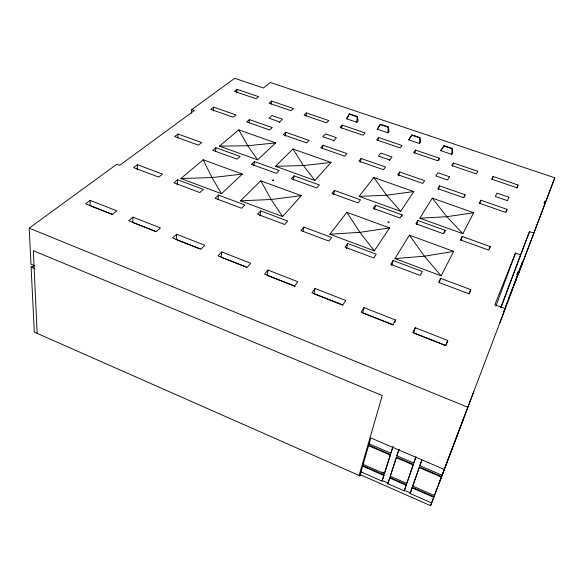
<?xml version="1.0" encoding="UTF-8"?>
<svg xmlns="http://www.w3.org/2000/svg" width="584" height="584" viewBox="0 0 584 584"><rect width="100%" height="100%" fill="white"/><g stroke="black" fill="none" stroke-linecap="round" stroke-linejoin="round"><path stroke-width="0.88" d="M90.14 205.758L90.155 200.385L116.858 210.846L112.508 214.35L85.651 203.787L90.155 200.385M356.809 122.268L357.145 116.428L349.502 113.858L346.407 118.749L356.809 122.268L358.116 120.852L357.145 116.428M387.871 132.772L388.236 126.889L380.454 124.275L377.279 129.188L387.871 132.772L389.075 131.305L388.236 126.889M419.502 143.467L419.903 137.547L411.983 134.875L408.712 139.824L419.502 143.467L420.604 141.956L419.903 137.547M132.962 217.153L128.706 220.716L156.308 231.578L160.41 227.906L132.962 217.153L132.758 222.526L155.935 231.644M137.189 169.834L137.401 164.703L162.491 174.105L158.76 177.105L133.539 167.623L137.401 164.703M451.724 154.366L452.162 148.394L444.088 145.679L440.73 150.65L451.724 154.366L452.717 152.796L452.162 148.394M177.733 138.101L178.025 134.028L201.677 142.554L198.451 145.153L174.674 136.554L178.025 134.028M177.222 184.894L177.602 179.77L203.327 189.413L199.83 192.552L173.959 182.821L177.602 179.77M176.215 239.623L176.616 234.25L204.823 245.302L200.991 249.156L172.616 237.995L176.616 234.25M191.464 113.23L191.749 109.617L234.695 78.307L263.413 88.001L270.341 82.49L554.8 177.792L499.955 322.682M213.255 111.033L213.627 107.142L235.987 114.931L233.169 117.194L210.7 109.347L213.627 107.142M215.496 151.767L215.912 147.686L240.119 156.417L237.097 159.133L212.758 150.329L215.912 147.686M218.051 199.378L218.511 195.1L244.893 204.991L241.63 208.276L215.094 198.29L218.511 195.1M236.761 92.98L237.17 89.367L258.654 96.681L256.084 98.747L234.505 91.374L237.17 89.367M221.73 251.923L218 255.843L247.185 267.326L250.726 263.282L221.73 251.923L221.11 257.281L246.572 267.304M249.039 122.728L249.434 119.61L272.283 127.575L269.64 129.94L246.674 121.917L249.434 119.61M253.85 165.644L254.398 161.564L279.181 170.499L276.363 173.331L251.441 164.323L254.398 161.564M271.144 104.091L271.567 101.076L293.504 108.544L291.102 110.697L269.056 103.171L271.567 101.076M259.953 216.036L260.698 210.912L287.766 221.059L284.751 224.49L257.522 214.248L260.698 210.912M279.415 122.457L282.474 119.18L271.962 115.559L268.939 118.194L279.502 121.844M285.138 136.167L285.744 132.261L309.104 140.401L306.651 142.868L283.174 134.67L285.744 132.261M267.983 270.042L264.552 274.151L294.577 285.963L297.818 281.729L267.983 270.042L267.143 275.392L295.124 286.401M293.329 179.93L294.007 175.842L319.397 184.997L316.798 187.96L291.277 178.726L294.007 175.842M305.906 115.968L306.418 112.938L328.821 120.567L326.587 122.808L304.082 115.128L306.418 112.938M303.081 231.352L303.863 227.088L331.646 237.498L328.901 241.097L300.942 230.578L303.863 227.088M322.485 148.387L323.069 145.263L346.954 153.585L344.691 156.162L320.682 147.774L323.069 145.263M333.625 141.109L336.391 137.663L325.543 133.926L322.828 136.722L333.741 140.496M341.603 128.151L342.202 125.122L365.08 132.918L363.036 135.254L340.034 127.4L342.202 125.122M333.647 194.516L334.471 190.435L360.481 199.808L358.116 202.903L331.96 193.443L334.471 190.435M315.075 288.489L311.944 292.796L342.837 304.95L345.757 300.504L315.075 288.489L313.995 293.825L342.823 305.169M360.27 162.432L361.124 158.519L385.557 167.031L383.498 169.718L358.941 161.14L361.124 158.519M346.567 248.631L347.706 243.513L376.227 254.201L373.753 257.967L345.056 247.171L347.706 243.513M377.965 140.569L378.651 137.539L402.033 145.496L400.171 147.927L376.673 139.912L378.651 137.539M374.526 209.306L375.497 205.225L402.142 214.824L401.712 216.46M389.543 160.556L392.003 156.928L380.79 153.066L378.41 156.045L389.689 159.943M394.901 322.28L395.543 320.003L363.956 307.637L362.62 312.958L393.214 324.996M398.66 175.857L399.646 171.944L424.634 180.646L422.794 183.442L397.668 174.667L399.646 171.944M414.72 153.118L415.509 150.088L439.394 158.22L438.752 160.49M391.725 265.625L393.083 260.522L422.371 271.494L420.188 275.429L390.711 264.34L393.083 260.522M416.772 224.592L417.903 220.511L445.212 230.359L444.468 232.804M438.423 189.756L439.548 185.843L465.112 194.749L464.389 197.1M359.102 475.486L382.25 395.572L33.325 250.697L37.164 333.376M34.471 265.698L31.113 267.056L34.303 332.106L359.824 475.807L370.818 437.956L444.278 469.463M360.97 471.85L382.031 481.121L383.819 475.449L362.627 466.156L363.416 463.813L363.146 464.36L384.389 473.653L390.506 454.534L368.825 445.183L369.373 443.307L369.103 443.847L390.849 453.213L392.959 446.789L390.849 453.213M359.824 475.807L361.27 471.551M452.498 166.017L453.388 162.987L477.8 171.294L476.34 173.93L451.797 165.557L453.388 162.987M413.64 333.026L415.239 327.719L447.782 340.472L446.264 345.005M439.336 282.598L440.657 278.349L470.762 289.627L469.317 293.869M384.389 473.653L390.506 454.534M382.031 481.121L384.075 474.894L362.89 465.616M460.907 240.564L462.207 236.483L490.217 246.587L489.377 249.032M387.856 483.683L389.929 477.456L406.391 484.669L404.216 490.889L387.856 483.683L389.929 477.456M390.265 476.223L396.507 457.126L413.355 464.389L406.771 483.45L390.265 476.223L396.507 457.126M396.857 455.805L399.003 449.388L396.857 455.805L413.757 463.09L416.005 456.673M479.851 203.363L480.866 200.239L507.043 209.357L506.226 211.707M492.093 179.536L493.086 176.499L518.052 185.004L516.986 188.033M404.216 490.889L406.391 484.669M406.771 483.45L413.355 464.389M413.757 463.09L415.771 457.236M431.62 502.948L410.114 493.48L412.092 487.837L412.326 487.268L433.963 496.75L441.373 477.15L419.202 467.58L419.436 467.01L441.592 476.573L505.182 308.659L494.845 304.768L515.482 253.076L520.461 254.872L529.498 231.607L533.82 233.133M434.416 495.553L412.72 486.056L419.202 467.58M442.073 475.288L419.852 465.718L421.904 459.864M410.114 493.48L412.326 487.268M419.436 467.01L412.72 486.056M421.845 460.141L419.852 465.718M495.925 306.089L515.482 253.076M500.831 307.374L520.461 254.872M501.101 307.527L529.498 231.607M554.8 177.792L545.748 201.677L544.748 201.334L544.215 202.721L545.215 203.064L518.03 274.882L517.008 274.509L517.942 272.034L518.964 272.407M544.113 203.02L544.748 201.334M503.722 311.586L504.671 309.067M505.306 307.388L522.789 261.216L519.921 268.771M360.35 474.712L430.591 505.693L433.744 497.327L412.092 487.837M506.927 303.147L506.116 305.286L506.489 305.425M508.43 299.125L509.321 296.789M511.066 292.168L510.182 294.504L510.584 294.599M512.876 287.416L511.869 290.058L512.256 290.197M513.504 285.773L519.278 270.45M439.234 482.866L463.397 419.035M430.591 505.693L473.719 391.857M517.008 274.509L517.979 271.969M447.782 340.472L445.577 345.356L412.793 332.464L415.239 327.719M470.762 289.627L468.901 293.752L438.591 282.349L440.657 278.349M490.217 246.587L488.625 250.105L460.44 239.914L462.207 236.483M507.043 209.357L505.671 212.401L479.34 203.203L480.866 200.239M518.052 185.004L516.811 187.749L491.706 179.178L493.086 176.499M383.819 475.449L384.075 474.894M368.825 445.183L368.562 445.723L390.258 455.089M349.502 113.858L347.743 117.355L346.407 118.749M441.102 275.823L453.724 251.383L409.399 235.177L394.945 258.559L441.102 275.823L424.415 256.223L409.399 235.177M462.864 233.68L473.682 212.722L432.299 198.129L419.874 218.219L462.864 233.68L446.796 216.686L432.299 198.129M395.543 320.003L392.959 324.66L361.153 312.155L363.956 307.637M445.212 230.359L443.344 233.724L415.874 223.789L417.903 220.511M465.112 194.749L463.499 197.669L437.788 188.683L439.548 185.843M380.454 124.275L377.279 129.188M411.983 134.875L408.712 139.824M402.142 214.824L400.018 218.058L373.22 208.364L375.497 205.225M439.394 158.22L437.723 160.753L413.72 152.555L415.509 150.088M440.73 150.65L444.088 145.679M374.329 250.85L389.586 227.928L346.859 212.306L329.902 234.235L374.329 250.85L359.905 232.344L346.859 212.306M400.653 211.306L413.779 191.596L373.775 177.492L359.167 196.385L400.653 211.306L386.557 195.209L373.775 177.492M282.605 216.547L301.315 195.655L260.734 180.814L240.506 200.808L282.605 216.547L271.173 199.502L260.734 180.814M314.915 180.471L331.062 162.432L292.942 148.986L275.451 166.272L314.915 180.471L303.432 165.579L292.942 148.986M221.475 193.691L242.375 174.105L203.196 159.775L180.901 178.514L221.475 193.691L211.956 177.587L203.196 159.775M257.581 159.848L275.67 142.898L238.776 129.889L219.445 146.131L257.581 159.848L247.784 145.744L238.776 129.889M34.011 265.443L30.967 264.165L29.2 228.125L116.837 164.235L119.713 165.323L194.341 110.529L191.749 109.617M453.724 251.383L424.415 256.223L394.945 258.559M473.682 212.722L446.796 216.686L419.874 218.219M389.586 227.928L359.905 232.344L329.902 234.235M413.779 191.596L386.557 195.209L359.167 196.385M301.315 195.655L271.173 199.502L240.506 200.808M331.062 162.432L303.432 165.579L275.451 166.272M242.375 174.105L211.956 177.587L180.901 178.514M275.67 142.898L247.784 145.744L219.445 146.131M349.239 114.135L356.882 116.705M380.213 124.56L387.995 127.181M411.756 135.174L419.684 137.846M443.884 145.985L451.958 148.708M523.432 259.522L523.811 259.661M521.979 263.362L522.359 263.493M518.3 273.035L518.687 273.181M515.606 280.225L515.979 280.364M515.475 280.481L515.869 280.619M514.752 282.488L515.125 282.627M511.285 291.671L511.657 291.81M511.007 292.336L511.387 292.482M510.701 293.212L511.073 293.351M509 297.606L509.387 297.752M508.138 299.906L508.518 300.052M90.973 206.086L112.573 214.583M177.04 239.944L200.159 249.039M414.465 333.354L445.176 345.436M29.2 228.125L467.791 407.26M31.113 267.056L34.149 268.333M396.259 457.681L413.122 464.952M382.191 472.025L384.644 473.098M389.681 478.019L406.157 485.238M382.279 480.566L388.104 483.129M404.456 490.319L410.348 492.911M508.949 197.261L507.386 200.662L495.327 196.494L496.969 193.129L508.949 197.261M449.498 176.755L447.548 179.952L435.89 175.923L437.912 172.762L449.498 176.755M388.981 222.11L388.696 222.533L387.856 222.234L388.141 221.811L388.981 222.11M273.692 180.142L272.538 180.237L273.692 180.142"/></g></svg>
